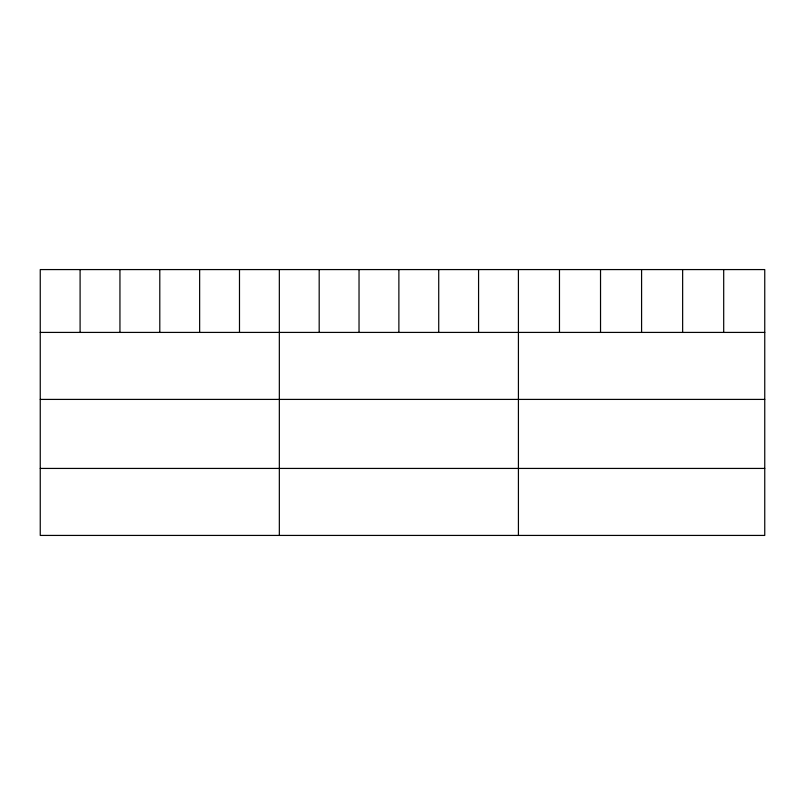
<?xml version="1.0" encoding="UTF-8"?>
<svg xmlns="http://www.w3.org/2000/svg" width="805" height="805" viewBox="0 0 805 805"><rect width="100%" height="100%" fill="white"/><g stroke="black" fill="none" stroke-linecap="round" stroke-linejoin="round"><path stroke-width="1.21" d="M764.75 332.415L764.75 535.426L40.25 535.426L40.25 269.574L764.75 269.574L764.75 332.415L40.25 332.415M40.25 399.411L764.75 399.411M40.25 468.43L764.75 468.43M723.695 269.574L723.695 332.415M682.64 269.574L682.64 332.415M641.585 269.574L641.585 332.415M600.53 269.574L600.53 332.415M559.475 269.574L559.475 332.415M518.42 269.574L518.42 535.426M478.573 269.574L478.573 332.415M438.725 269.574L438.725 332.415M398.877 269.574L398.877 332.415M359.03 269.574L359.03 332.415M319.183 269.574L319.183 332.415M279.335 269.574L279.335 535.426M239.488 269.574L239.488 332.415M199.64 269.574L199.64 332.415M159.793 269.574L159.793 332.415M119.945 269.574L119.945 332.415M80.097 269.574L80.097 332.415"/></g></svg>
